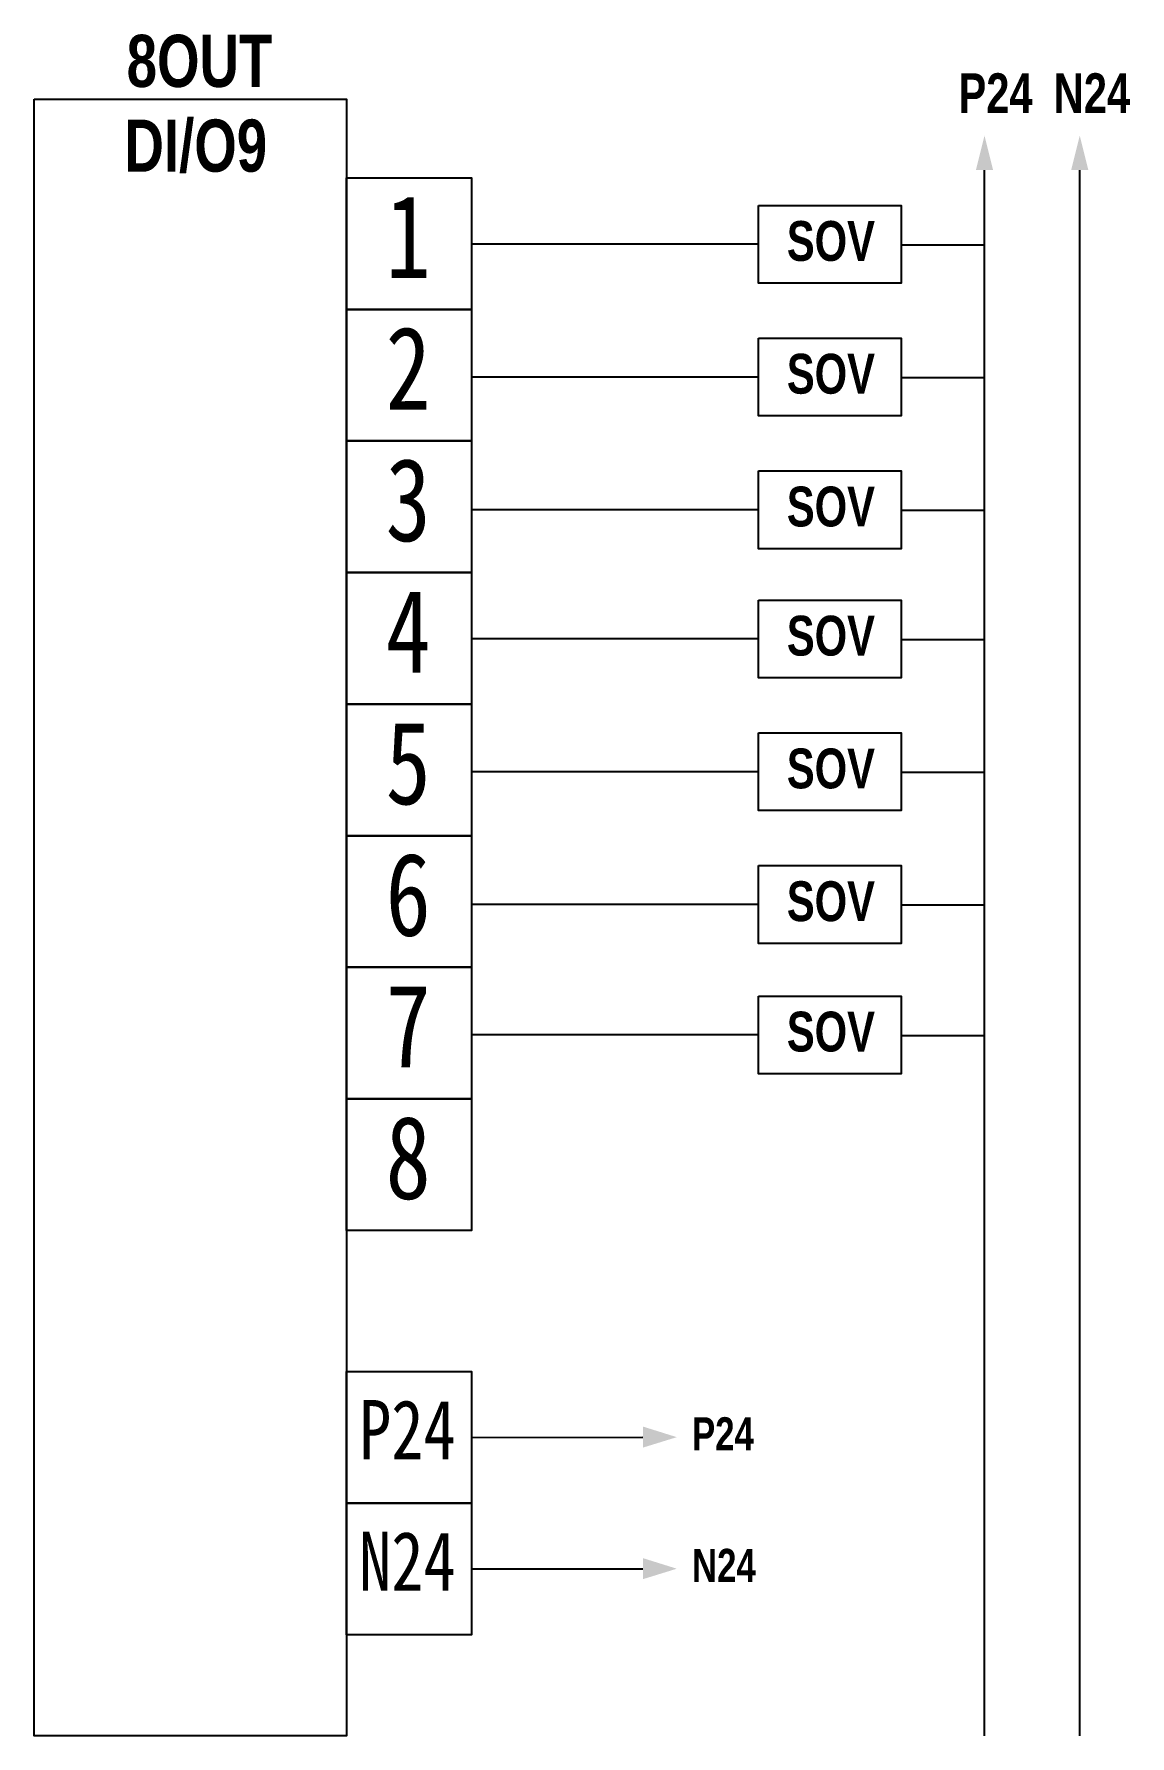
# Model space of a CAD drawing. Header units: millimetres. Extents: x -684 to 5961, y -1281 to 2539.
# Drawn here: x 2647.2 to 2693.4, y -1204.4 to -1132.7 of the extents above; entities that cross this region are included whole.
import ezdxf
from ezdxf.enums import TextEntityAlignment as Align

# ---------------------------------------------------------------- set-up
doc = ezdxf.new("R2010")
doc.units = ezdxf.units.MM
doc.header["$LTSCALE"] = 5
doc.header["$MEASUREMENT"] = 0
doc.layers.get('0').update_dxf_attribs({"linetype": 'CONTINUOUS'})
doc.styles.get("Standard").update_dxf_attribs({"font": 'arialbd.ttf', "height": 15})
doc.styles.add('標楷體', font='', dxfattribs={"width": 0.8})
doc.styles.get('標楷體').set_extended_font_data('標楷體')

msp = doc.modelspace()

# ---------------------------------------------------------------- linework, layer by layer
for p, q in [((2687.308, -1204.445), (2687.308, -1138.406)), ((2687.308, -1204.445), (2687.308, -1138.406)), ((2691.326, -1204.445), (2691.326, -1138.406)), ((2691.326, -1204.445), (2691.326, -1138.406)), ((2677.778, -1141.533), (2665.671, -1141.531)), ((2683.791, -1141.552), (2687.308, -1141.552)), ((2677.778, -1147.133), (2665.671, -1147.131)), ((2683.791, -1147.152), (2687.308, -1147.152)), ((2677.778, -1152.733), (2665.671, -1152.731)), ((2683.791, -1152.752), (2687.308, -1152.752)), ((2677.778, -1158.179), (2665.671, -1158.178)), ((2683.791, -1158.198), (2687.308, -1158.198)), ((2677.778, -1163.779), (2665.671, -1163.778)), ((2683.791, -1163.798), (2687.308, -1163.798)), ((2677.778, -1169.379), (2665.671, -1169.378)), ((2683.791, -1169.398), (2687.308, -1169.398)), ((2677.778, -1174.877), (2665.671, -1174.875)), ((2683.791, -1174.896), (2687.308, -1174.896))]:
    msp.add_line(p, q)
at = {"color": 0, "linetype": 'Continuous'}
for p, q in [((2665.671, -1191.854), (2672.895, -1191.843)), ((2665.671, -1197.403), (2672.895, -1197.391))]:
    msp.add_line(p, q, dxfattribs=at)
for points in [[(2647.209, -1135.416), (2660.397, -1135.416), (2660.397, -1204.445), (2647.209, -1204.445)], [(2660.397, -1138.731), (2665.671, -1138.731), (2665.671, -1144.28), (2660.397, -1144.28)], [(2660.397, -1144.28), (2665.671, -1144.28), (2665.671, -1149.829), (2660.397, -1149.829)], [(2660.397, -1149.829), (2665.671, -1149.829), (2665.671, -1155.378), (2660.397, -1155.378)], [(2660.397, -1155.378), (2665.671, -1155.378), (2665.671, -1160.926), (2660.397, -1160.926)], [(2660.397, -1160.926), (2665.671, -1160.926), (2665.671, -1166.475), (2660.397, -1166.475)], [(2660.397, -1166.475), (2665.671, -1166.475), (2665.671, -1172.024), (2660.397, -1172.024)], [(2660.397, -1172.024), (2665.671, -1172.024), (2665.671, -1177.573), (2660.397, -1177.573)], [(2660.397, -1177.573), (2665.671, -1177.573), (2665.671, -1183.122), (2660.397, -1183.122)], [(2660.397, -1189.08), (2665.671, -1189.08), (2665.671, -1194.629), (2660.397, -1194.629)], [(2660.397, -1194.629), (2665.671, -1194.629), (2665.671, -1200.178), (2660.397, -1200.178)]]:
    msp.add_lwpolyline(points, close=True, dxfattribs=at)
for points in [[(2677.778, -1139.893), (2683.791, -1139.893), (2683.791, -1143.172), (2677.778, -1143.172)], [(2677.778, -1145.493), (2683.791, -1145.493), (2683.791, -1148.772), (2677.778, -1148.772)], [(2677.778, -1151.093), (2683.791, -1151.093), (2683.791, -1154.372), (2677.778, -1154.372)], [(2677.778, -1156.539), (2683.791, -1156.539), (2683.791, -1159.819), (2677.778, -1159.819)], [(2677.778, -1162.139), (2683.791, -1162.139), (2683.791, -1165.419), (2677.778, -1165.419)], [(2677.778, -1167.739), (2683.791, -1167.739), (2683.791, -1171.019), (2677.778, -1171.019)], [(2677.778, -1173.237), (2683.791, -1173.237), (2683.791, -1176.517), (2677.778, -1176.517)]]:
    msp.add_lwpolyline(points, close=True)
for points in [[(2687.672, -1138.406), (2686.944, -1138.406), (2687.308, -1136.95)], [(2687.672, -1138.406), (2686.944, -1138.406), (2687.308, -1136.95)], [(2691.69, -1138.406), (2690.962, -1138.406), (2691.326, -1136.95)], [(2691.69, -1138.406), (2690.962, -1138.406), (2691.326, -1136.95)], [(2674.326, -1191.843), (2672.895, -1192.285), (2672.895, -1191.395), (2672.895, -1191.843)], [(2674.326, -1197.391), (2672.895, -1197.834), (2672.895, -1196.944), (2672.895, -1197.391)]]:
    msp.add_solid(points)

# ---------------------------------------------------------------- texts
at = {"color": 2, "width": 0.75}
for s, p in [('8OUT', (2651.117, -1134.898)), ('DI/O9', (2651.025, -1138.471))]:
    msp.add_text(s, height=2.2, dxfattribs=at).set_placement(p)
at = {"width": 0.75}
for s, height, p in [('P24', 1.68, (2686.208, -1136.002)), ('N24', 1.68, (2690.226, -1136.002)), ('P24', 1.4, (2674.969, -1192.405)), ('N24', 1.4, (2674.969, -1197.954))]:
    msp.add_text(s, height=height, dxfattribs=at).set_placement(p)
at = {"style": '標楷體', "width": 0.8}
for s, height, p in [('1', 3.5, (2662.043, -1142.955)), ('2', 3.5, (2662.043, -1148.504)), ('3', 3.5, (2662.043, -1154.053)), ('4', 3.5, (2662.043, -1159.602)), ('5', 3.5, (2662.043, -1165.15)), ('6', 3.5, (2662.043, -1170.699)), ('7', 3.5, (2662.043, -1176.248)), ('8', 3.5, (2662.043, -1181.797)), ('P24', 2.5, (2660.921, -1192.775)), ('N24', 2.5, (2660.921, -1198.324))]:
    msp.add_text(s, height=height, dxfattribs=at).set_placement(p)
at = {"width": 0.75}
for p in [(2680.828, -1141.392), (2680.828, -1146.992), (2680.828, -1152.592), (2680.828, -1158.039), (2680.828, -1163.639), (2680.828, -1169.239), (2680.828, -1174.737)]:
    msp.add_text('SOV', height=1.68, dxfattribs=at).set_placement(p, align=Align.MIDDLE)

doc.saveas('drawing.dxf')
